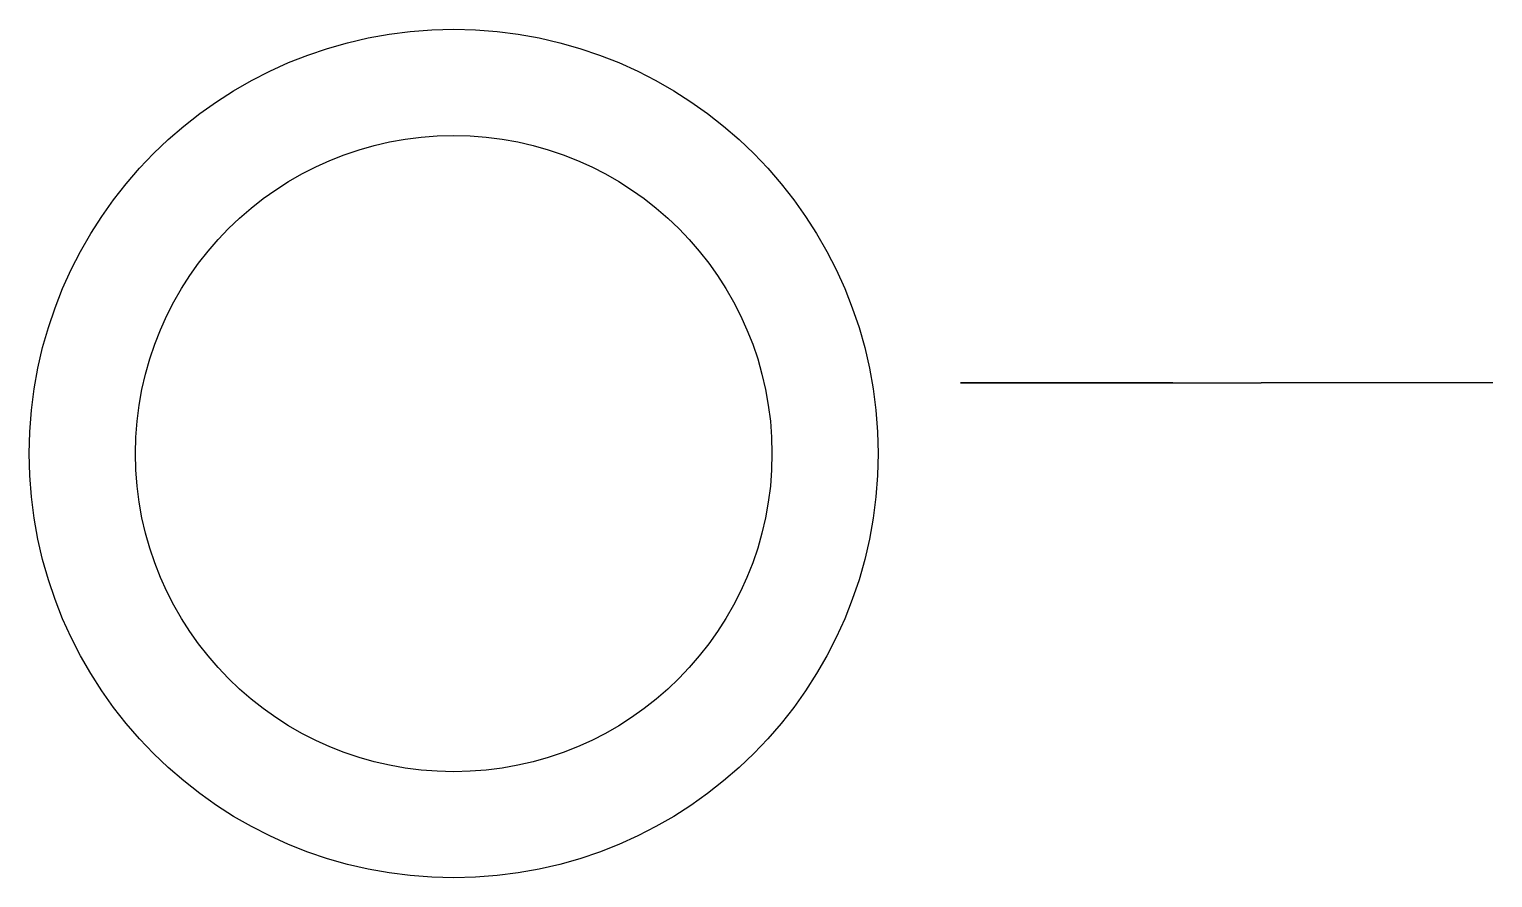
# Model space of a CAD drawing. Header units: millimetres. Extents: x 31.8 to 42.2, y 12.5 to 18.5.
import ezdxf

# ---------------------------------------------------------------- set-up
doc = ezdxf.new("R2010")
doc.units = ezdxf.units.MM
doc.layers.add('Contur', color=4, linetype='Continuous')

msp = doc.modelspace()

# ---------------------------------------------------------------- linework, layer by layer
at = {"layer": 'Contur', "extrusion": (0, -1, 6.12323e-17)}
msp.add_line((42.176, 16.03, 19.191), (40.539, 16.03, 3.294), dxfattribs=at)
at = {"layer": 'Contur'}
for radius in [3, 2.25]:
    msp.add_circle((34.831, 15.53, 2.294), radius, dxfattribs=at)
at = {"layer": 'Contur', "extrusion": (0, -1, 6.12323e-17)}
msp.add_circle((39.164, 4.294, -16.03), 0.75, dxfattribs=at)
msp.add_arc((39.539, 3.294, -16.03), 1, 270, 0, dxfattribs=at)

doc.saveas('drawing.dxf')
